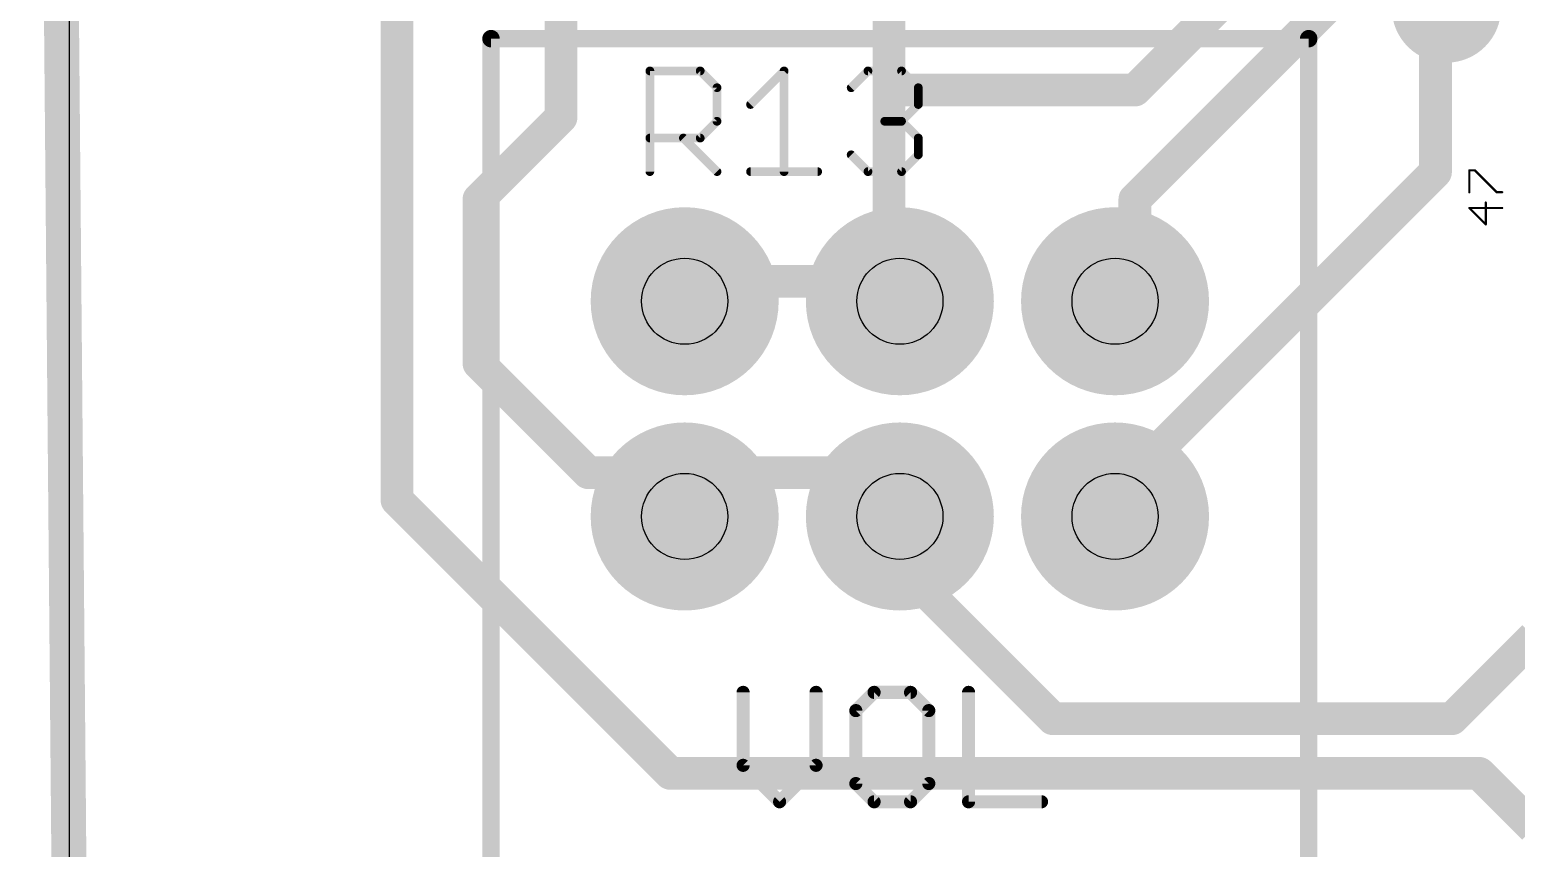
# Model space of a CAD drawing. Extents: x -0.5 to 48.5, y -14.8 to 29.2.
# Drawn here: x -0.46 to 16.81, y 0.4 to 9.91 of the extents above; entities that cross this region are included whole.
import ezdxf

# ---------------------------------------------------------------- set-up
doc = ezdxf.new("R2010")
doc.units = 0
for name, color, linetype in [('1', 22, 'CONTINUOUS'), ('17', 82, 'CONTINUOUS'), ('18', 82, 'CONTINUOUS'), ('20', 7, 'CONTINUOUS'), ('21', 253, 'CONTINUOUS'), ('25', 253, 'CONTINUOUS'), ('27', 253, 'CONTINUOUS'), ('44', 253, 'CONTINUOUS')]:
    doc.layers.add(name, color=color, linetype=linetype)

# ---------------------------------------------------------------- blocks, each defined once
blk = doc.blocks.new('ROUNDP')
at = {"const_width": 0.5}
blk.add_lwpolyline([(0, -0.25, 1), (0, 0.25, 1), (0, -0.25)], format="xyb", dxfattribs=at)
blk = doc.blocks.new('ROUNDV')
at = {"const_width": 0.5}
blk.add_lwpolyline([(0, -0.25, 1), (0, 0.25, 1), (0, -0.25)], format="xyb", dxfattribs=at)

msp = doc.modelspace()

# ---------------------------------------------------------------- linework, layer by layer
at = {"layer": '1'}
for points, const_width in [([(0, 0), (-0.254, 28.956)], 0.4064), ([(3.81, 4.445), (3.81, 13.6525)], 0.381), ([(12.3825, 9.2075), (14.9225, 11.7475)], 0.381), ([(15.875, 11.43), (12.3825, 7.9375)], 0.381), ([(5.715, 8.89), (5.715, 10.795)], 0.381), ([(9.525, 9.2075), (9.525, 10.795)], 0.381), ([(15.875, 8.255), (15.875, 10.16)], 0.381), ([(9.525, 7.3025), (9.525, 9.2075)], 0.381), ([(9.525, 9.2075), (12.3825, 9.2075)], 0.381), ([(4.7625, 7.9375), (5.715, 8.89)], 0.381), ([(12.3825, 4.7625), (15.875, 8.255)], 0.381), ([(4.7625, 6.0325), (4.7625, 7.9375)], 0.381), ([(12.3825, 7.9375), (12.3825, 7.3025)], 0.381), ([(9.525, 7.3025), (9.652, 6.754)], 0.381), ([(12.3825, 7.3025), (12.152, 6.754)], 0.381), ([(7.3025, 6.985), (7.152, 6.754)], 0.381), ([(9.525, 6.985), (7.3025, 6.985)], 0.381), ([(9.525, 6.985), (9.652, 6.754)], 0.381), ([(12.3825, 6.985), (12.152, 6.754)], 0.381), ([(6.0325, 4.7625), (4.7625, 6.0325)], 0.381), ([(6.985, 4.7625), (6.0325, 4.7625)], 0.381), ([(6.985, 4.7625), (7.152, 4.254)], 0.381), ([(7.3025, 4.7625), (7.152, 4.254)], 0.381), ([(9.525, 4.7625), (7.3025, 4.7625)], 0.381), ([(9.525, 4.7625), (9.652, 4.254)], 0.381), ([(12.3825, 4.7625), (12.152, 4.254)], 0.381), ([(6.985, 1.27), (3.81, 4.445)], 0.381), ([(9.8425, 4.445), (9.652, 4.254)], 0.381), ([(9.8425, 4.445), (9.8425, 3.4925)], 0.381), ([(9.8425, 3.4925), (11.43, 1.905)], 0.381), ([(16.0655, 1.905), (17.018, 2.8575)], 0.381), ([(11.43, 1.905), (16.0655, 1.905)], 0.381), ([(16.383, 1.27), (6.985, 1.27)], 0.381), ([(17.018, 0.635), (16.383, 1.27)], 0.381)]:
    msp.add_lwpolyline(points, dxfattribs=dict(at, const_width=const_width))
at = {"layer": '1', "const_width": 0.1905}
for points in [[(9.525, 9.3027, 1), (9.525, 9.1122)], [(9.6203, 9.2075, 1), (9.4298, 9.2075)], [(12.3151, 9.2749, 1), (12.4499, 9.1401)], [(12.3825, 9.1122, 1), (12.3825, 9.3027)], [(9.4298, 9.2075, 1), (9.6203, 9.2075)], [(5.6197, 8.89, 1), (5.8102, 8.89)], [(5.7824, 8.8226, 1), (5.6476, 8.9574)], [(15.7797, 8.255, 1), (15.9703, 8.255)], [(15.9424, 8.1876, 1), (15.8076, 8.3224)], [(4.8578, 7.9375, 1), (4.6673, 7.9375)], [(12.4778, 7.9375, 1), (12.2873, 7.9375)], [(4.6951, 8.0049, 1), (4.8299, 7.8701)], [(12.3151, 8.0049, 1), (12.4499, 7.8701)], [(9.6178, 7.324, 1), (9.4322, 7.281)], [(12.4703, 7.2656, 1), (12.2947, 7.3394)], [(9.4298, 7.3025, 1), (9.6203, 7.3025)], [(12.2873, 7.3025, 1), (12.4778, 7.3025)], [(7.3025, 7.0803, 1), (7.3025, 6.8898)], [(7.3823, 6.933, 1), (7.2227, 7.037)], [(9.6085, 7.0309, 1), (9.4415, 6.9391)], [(9.525, 6.8898, 1), (9.525, 7.0803)], [(12.4499, 6.9177, 1), (12.3151, 7.0523)], [(12.0846, 6.8213, 1), (12.2194, 6.6867)], [(7.0722, 6.806, 1), (7.2318, 6.702)], [(9.5592, 6.7325, 1), (9.7448, 6.7755)], [(9.5685, 6.7081, 1), (9.7355, 6.7999)], [(12.0642, 6.7909, 1), (12.2398, 6.7171)], [(4.8299, 6.0999, 1), (4.6951, 5.9651)], [(4.6673, 6.0325, 1), (4.8578, 6.0325)], [(6.0325, 4.8578, 1), (6.0325, 4.6673)], [(5.9651, 4.6951, 1), (6.0999, 4.8299)], [(7.0755, 4.7922, 1), (6.8945, 4.7328)], [(6.985, 4.6673, 1), (6.985, 4.8578)], [(7.3025, 4.8578, 1), (7.3025, 4.6673)], [(7.3938, 4.7355, 1), (7.2112, 4.7895)], [(9.6174, 4.7856, 1), (9.4326, 4.7394)], [(9.525, 4.6673, 1), (9.525, 4.8578)], [(12.3151, 4.8299, 1), (12.4499, 4.6951)], [(12.4693, 4.7232, 1), (12.2957, 4.8018)], [(3.8774, 4.5124, 1), (3.7426, 4.3776)], [(3.7147, 4.445, 1), (3.9053, 4.445)], [(9.9378, 4.445, 1), (9.7473, 4.445)], [(9.9099, 4.3777, 1), (9.7751, 4.5123)], [(7.0607, 4.281, 1), (7.2433, 4.227)], [(7.0615, 4.2243, 1), (7.2425, 4.2837)], [(9.5846, 4.3213, 1), (9.7194, 4.1867)], [(9.5596, 4.2309, 1), (9.7444, 4.2771)], [(12.0652, 4.2933, 1), (12.2388, 4.2147)], [(9.9099, 3.5599, 1), (9.7751, 3.4251)], [(9.7473, 3.4925, 1), (9.9378, 3.4925)], [(11.43, 2.0002, 1), (11.43, 1.8097)], [(16.0655, 1.8097, 1), (16.0655, 2.0002)], [(11.3626, 1.8376, 1), (11.4974, 1.9724)], [(15.9981, 1.9724, 1), (16.1329, 1.8376)], [(6.985, 1.3653, 1), (6.985, 1.1747)], [(6.9176, 1.2026, 1), (7.0524, 1.3374)], [(16.4504, 1.3374, 1), (16.3156, 1.2026)], [(16.383, 1.1747, 1), (16.383, 1.3653)]]:
    msp.add_lwpolyline(points, format="xyb", dxfattribs=at)
at = {"layer": '20'}
msp.add_line((0, 28.946), (0, 0), dxfattribs=at)
at = {"layer": '21', "const_width": 0.2032}
for points in [[(4.902, 0.254), (4.902, 9.804)], [(4.902, 9.804), (14.402, 9.804)], [(14.402, 0.254), (14.402, 9.804)]]:
    msp.add_lwpolyline(points, dxfattribs=at)
at = {"layer": '21', "const_width": 0.1016}
for points in [[(4.9528, 9.804, 1), (4.8512, 9.804)], [(4.902, 9.8548, 1), (4.902, 9.7532)], [(14.4528, 9.804, 1), (14.3512, 9.804)], [(14.402, 9.7532, 1), (14.402, 9.8548)]]:
    msp.add_lwpolyline(points, format="xyb", dxfattribs=at)
at = {"layer": '25', "const_width": 0.1016}
for points in [[(6.7478, 8.2598), (6.7478, 9.4292)], [(6.7478, 9.4292), (7.3325, 9.4292)], [(7.3325, 9.4292), (7.5274, 9.2343)], [(7.9172, 9.0394), (8.307, 9.4292)], [(8.307, 9.4292), (8.307, 8.2598)], [(9.0866, 9.2343), (9.2815, 9.4292)], [(9.2815, 9.4292), (9.6713, 9.4292)], [(9.6713, 9.4292), (9.8662, 9.2343)], [(7.5274, 9.2343), (7.5274, 8.8445)], [(9.8662, 9.2343), (9.8662, 9.0394)], [(9.8662, 9.0394), (9.6713, 8.8445)], [(7.5274, 8.8445), (7.3325, 8.6496)], [(9.6713, 8.8445), (9.4764, 8.8445)], [(9.6713, 8.8445), (9.8662, 8.6496)], [(7.3325, 8.6496), (6.7478, 8.6496)], [(7.1376, 8.6496), (7.5274, 8.2598)], [(9.8662, 8.6496), (9.8662, 8.4547)], [(9.2815, 8.2598), (9.0866, 8.4547)], [(9.8662, 8.4547), (9.6713, 8.2598)], [(7.9172, 8.2598), (8.6968, 8.2598)], [(9.6713, 8.2598), (9.2815, 8.2598)]]:
    msp.add_lwpolyline(points, dxfattribs=at)
at = {"layer": '25', "const_width": 0.0508}
for points in [[(6.7732, 9.4292, 1), (6.7224, 9.4292)], [(6.7478, 9.4546, 1), (6.7478, 9.4038)], [(7.3505, 9.4472, 1), (7.3145, 9.4112)], [(7.3325, 9.4038, 1), (7.3325, 9.4546)], [(8.3324, 9.4292, 1), (8.2816, 9.4292)], [(8.325, 9.4112, 1), (8.289, 9.4472)], [(9.2815, 9.4546, 1), (9.2815, 9.4038)], [(9.2995, 9.4112, 1), (9.2635, 9.4472)], [(9.6893, 9.4472, 1), (9.6533, 9.4112)], [(9.6713, 9.4038, 1), (9.6713, 9.4546)], [(7.5528, 9.2343, 1), (7.502, 9.2343)], [(7.5094, 9.2163, 1), (7.5454, 9.2523)], [(9.0686, 9.2523, 1), (9.1046, 9.2163)], [(9.8916, 9.2343, 1), (9.8408, 9.2343)], [(9.8482, 9.2163, 1), (9.8842, 9.2523)], [(7.8992, 9.0574, 1), (7.9352, 9.0214)], [(9.8408, 9.0394, 1), (9.8916, 9.0394)], [(9.8842, 9.0214, 1), (9.8482, 9.0574)], [(7.502, 8.8445, 1), (7.5528, 8.8445)], [(7.5454, 8.8265, 1), (7.5094, 8.8625)], [(9.4764, 8.8699, 1), (9.4764, 8.8191)], [(9.6893, 8.8625, 1), (9.6533, 8.8265)], [(9.6533, 8.8625, 1), (9.6893, 8.8265)], [(9.6713, 8.8191, 1), (9.6713, 8.8699)], [(6.7478, 8.675, 1), (6.7478, 8.6242)], [(7.1556, 8.6676, 1), (7.1196, 8.6316)], [(7.3145, 8.6676, 1), (7.3505, 8.6316)], [(7.3325, 8.6242, 1), (7.3325, 8.675)], [(9.8916, 8.6496, 1), (9.8408, 8.6496)], [(9.8482, 8.6316, 1), (9.8842, 8.6676)], [(9.1046, 8.4727, 1), (9.0686, 8.4367)], [(9.8408, 8.4547, 1), (9.8916, 8.4547)], [(9.8842, 8.4367, 1), (9.8482, 8.4727)], [(7.5094, 8.2418, 1), (7.5454, 8.2778)], [(7.9172, 8.2852, 1), (7.9172, 8.2344)], [(8.6968, 8.2344, 1), (8.6968, 8.2852)], [(9.2815, 8.2852, 1), (9.2815, 8.2344)], [(9.2635, 8.2418, 1), (9.2995, 8.2778)], [(9.6533, 8.2778, 1), (9.6893, 8.2418)], [(9.6713, 8.2344, 1), (9.6713, 8.2852)], [(6.7224, 8.2598, 1), (6.7732, 8.2598)], [(8.2816, 8.2598, 1), (8.3324, 8.2598)]]:
    msp.add_lwpolyline(points, format="xyb", dxfattribs=at)
at = {"layer": '27'}
for points, const_width in [([(16.2747, 8.2747, 1), (16.262, 8.2747)], 0.0127), ([(16.2684, 8.2811, 1), (16.2684, 8.2684)], 0.0127), ([(16.3364, 8.2792, 1), (16.3274, 8.2702)], 0.0127), ([(16.3319, 8.2684, 1), (16.3319, 8.2811)], 0.0127), ([(16.262, 8.0205, 1), (16.2747, 8.0205)], 0.0127), ([(16.5861, 8.0268, 1), (16.5861, 8.0141)], 0.0127), ([(16.5817, 8.016, 1), (16.5906, 8.025)], 0.0127), ([(16.6497, 8.0141, 1), (16.6497, 8.0268)], 0.0127), ([(16.2684, 7.8433, 1), (16.2684, 7.8306)], 0.0127), ([(16.2729, 7.8414, 1), (16.2639, 7.8325)], 0.0127), ([(16.4654, 7.9005, 1), (16.4527, 7.9005)], 0.0127), ([(16.6497, 7.8306, 1), (16.6497, 7.8433)], 0.0127), ([(16.4527, 7.6463, 1), (16.4654, 7.6463)], 0.0127), ([(16.4545, 7.6418, 1), (16.4635, 7.6508)], 0.0127), ([(7.8691, 2.2109, 1), (7.7929, 2.2109)], 0.0762), ([(8.7165, 2.2109, 1), (8.6403, 2.2109)], 0.0762), ([(9.3526, 2.249, 1), (9.3526, 2.1728)], 0.0762), ([(9.3795, 2.1839, 1), (9.3256, 2.2378)], 0.0762), ([(9.8032, 2.2378, 1), (9.7493, 2.1839)], 0.0762), ([(9.7763, 2.1728, 1), (9.7763, 2.249)], 0.0762), ([(10.4886, 2.2109, 1), (10.4124, 2.2109)], 0.0762), ([(9.1788, 1.999, 1), (9.1026, 1.999)], 0.0762), ([(10.0262, 1.999, 1), (9.95, 1.999)], 0.0762), ([(9.1138, 2.026, 1), (9.1677, 1.9721)], 0.0762), ([(9.9612, 1.9721, 1), (10.0151, 2.026)], 0.0762), ([(7.7929, 1.3635, 1), (7.8691, 1.3635)], 0.0762), ([(7.858, 1.3904, 1), (7.8041, 1.3366)], 0.0762), ([(8.6403, 1.3635, 1), (8.7165, 1.3635)], 0.0762), ([(8.7054, 1.3366, 1), (8.6515, 1.3904)], 0.0762), ([(9.1677, 1.1786, 1), (9.1138, 1.1247)], 0.0762), ([(10.0151, 1.1247, 1), (9.9612, 1.1786)], 0.0762), ([(9.1026, 1.1516, 1), (9.1788, 1.1516)], 0.0762), ([(9.95, 1.1516, 1), (10.0262, 1.1516)], 0.0762), ([(8.2278, 0.9667, 1), (8.2817, 0.9129)], 0.0762), ([(8.2278, 0.9129, 1), (8.2817, 0.9667)], 0.0762), ([(9.3526, 0.9779, 1), (9.3526, 0.9017)], 0.0762), ([(9.3256, 0.9129, 1), (9.3795, 0.9667)], 0.0762), ([(9.7493, 0.9667, 1), (9.8032, 0.9129)], 0.0762), ([(9.7763, 0.9017, 1), (9.7763, 0.9779)], 0.0762), ([(10.4505, 0.9779, 1), (10.4505, 0.9017)], 0.0762), ([(10.4124, 0.9398, 1), (10.4886, 0.9398)], 0.0762), ([(11.2979, 0.9017, 1), (11.2979, 0.9779)], 0.0762)]:
    msp.add_lwpolyline(points, format="xyb", dxfattribs=dict(at, const_width=const_width))
for points, const_width in [([(16.2684, 8.0205), (16.2684, 8.2747)], 0.0254), ([(16.2684, 8.2747), (16.3319, 8.2747)], 0.0254), ([(16.3319, 8.2747), (16.5861, 8.0205)], 0.0254), ([(16.5861, 8.0205), (16.6497, 8.0205)], 0.0254), ([(16.6497, 7.8369), (16.2684, 7.8369)], 0.0254), ([(16.2684, 7.8369), (16.459, 7.6463)], 0.0254), ([(16.459, 7.6463), (16.459, 7.9005)], 0.0254), ([(7.831, 2.2109), (7.831, 1.3635)], 0.1524), ([(8.6784, 1.3635), (8.6784, 2.2109)], 0.1524), ([(9.3526, 2.2109), (9.1407, 1.999)], 0.1524), ([(9.7763, 2.2109), (9.3526, 2.2109)], 0.1524), ([(9.9881, 1.999), (9.7763, 2.2109)], 0.1524), ([(10.4505, 2.2109), (10.4505, 0.9398)], 0.1524), ([(9.1407, 1.999), (9.1407, 1.1516)], 0.1524), ([(9.9881, 1.1516), (9.9881, 1.999)], 0.1524), ([(7.831, 1.3635), (8.2547, 0.9398)], 0.1524), ([(8.2547, 0.9398), (8.6784, 1.3635)], 0.1524), ([(9.1407, 1.1516), (9.3526, 0.9398)], 0.1524), ([(9.7763, 0.9398), (9.9881, 1.1516)], 0.1524), ([(9.3526, 0.9398), (9.7763, 0.9398)], 0.1524), ([(10.4505, 0.9398), (11.2979, 0.9398)], 0.1524)]:
    msp.add_lwpolyline(points, dxfattribs=dict(at, const_width=const_width))
at = {"layer": '44'}
for centre in [(7.152, 6.754), (9.652, 6.754), (12.152, 6.754), (7.152, 4.254), (9.652, 4.254), (12.152, 4.254)]:
    msp.add_circle(centre, 0.5, dxfattribs=at)

# ---------------------------------------------------------------- block references
at = {"layer": '17', "xscale": 2.1844, "yscale": 2.1844}
for p in [(7.152, 6.754), (7.152, 6.754), (9.652, 6.754), (9.652, 6.754), (7.152, 4.254), (7.152, 4.254), (9.652, 4.254), (9.652, 4.254), (12.152, 4.254), (12.152, 4.254)]:
    msp.add_blockref('ROUNDP', p, dxfattribs=at)
at = {"layer": '17', "xscale": 2.1844, "yscale": 2.1844, "rotation": 90}
msp.add_blockref('ROUNDP', (12.152, 6.754), dxfattribs=at)
msp.add_blockref('ROUNDP', (12.152, 6.754), dxfattribs=at)
at = {"layer": '18', "xscale": 1.27, "yscale": 1.27}
msp.add_blockref('ROUNDV', (16.002, 10.16), dxfattribs=at)
msp.add_blockref('ROUNDV', (16.002, 10.16), dxfattribs=at)

doc.saveas('drawing.dxf')
